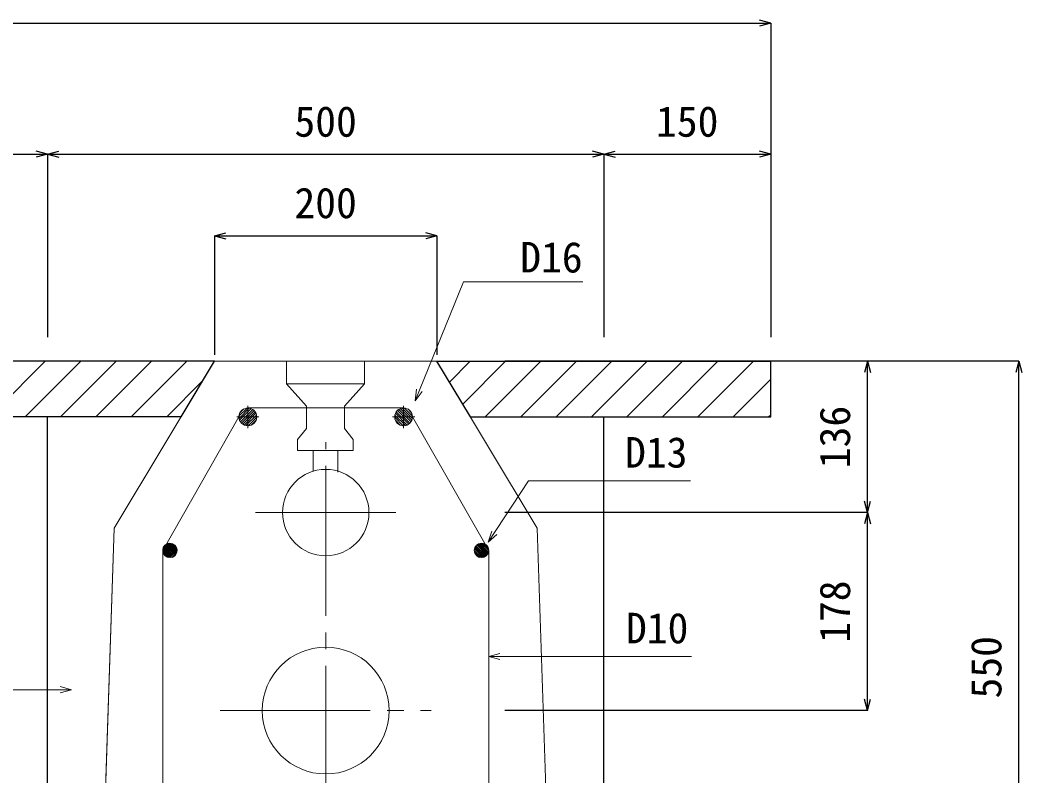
# Model space of a CAD drawing. Units: millimetres, scale not verified. Extents: x -9755 to 16726, y -7413 to 4835.
# Drawn here: x -2387 to -1486, y 282 to 962 of the extents above; entities that cross this region are included whole.
import ezdxf
from ezdxf.enums import TextEntityAlignment as Align

# ---------------------------------------------------------------- set-up
doc = ezdxf.new("R2010")
doc.units = ezdxf.units.MM
doc.header["$LTSCALE"] = 15
doc.linetypes.add('CHAIN1', pattern=[8, 5, -1, 1, -1])
doc.linetypes.add('CHAIN2', pattern=[12, 9, -1, 1, -1])
doc.layers.add('0-1_ブロック', color=2, linetype='Continuous', lineweight=18)
doc.layers.add('0-A', color=7, linetype='Continuous', lineweight=18)
for name, color, linetype in [('0-3_鉄筋', 7, 'Continuous'), ('0-5_ｼﾞｮｲﾝﾄ詳細図', 7, 'Continuous'), ('0-6_寸法', 4, 'Continuous')]:
    doc.layers.add(name, color=color, linetype=linetype)
doc.styles.add('ＭＳ ゴシック', font='')
doc.styles.get('ＭＳ ゴシック').set_extended_font_data('MS Gothic')

msp = doc.modelspace()

# ---------------------------------------------------------------- linework, layer by layer
at = {"layer": '0-1_ブロック', "color": 3}
for p, q in [((-2211.81, 654.9), (-2301.81, 504.9)), ((-2211.81, 654.9), (-2301.81, 504.9)), ((-2211.81, 654.9), (-2011.81, 654.9)), ((-2211.81, 654.9), (-2011.81, 654.9)), ((-2011.81, 654.9), (-1921.81, 504.9)), ((-2311.81, 204.9), (-2301.81, 504.9)), ((-1921.81, 504.9), (-1911.81, 204.9))]:
    msp.add_line(p, q, dxfattribs=at)
at = {"layer": '0-1_ブロック', "color": 7}
for p, q in [((-2147.03, 634.6), (-2147.03, 654.6)), ((-2147.03, 634.6), (-2147.03, 654.6)), ((-2077.03, 634.6), (-2077.03, 654.6)), ((-2077.03, 634.6), (-2077.03, 654.6)), ((-2147.03, 634.6), (-2077.03, 634.6)), ((-2147.03, 634.6), (-2129.03, 614.6)), ((-2147.03, 634.6), (-2077.03, 634.6)), ((-2147.03, 634.6), (-2129.03, 614.6)), ((-2077.03, 634.6), (-2095.03, 614.6)), ((-2077.03, 634.6), (-2095.03, 614.6)), ((-2129.03, 614.6), (-2129.03, 594.6)), ((-2129.03, 614.6), (-2129.03, 594.6)), ((-2095.03, 614.6), (-2095.03, 594.6)), ((-2095.03, 614.6), (-2095.03, 594.6)), ((-2129.03, 594.6), (-2137.03, 584.6)), ((-2129.03, 594.6), (-2137.03, 584.6)), ((-2095.03, 594.6), (-2087.03, 584.6)), ((-2095.03, 594.6), (-2087.03, 584.6)), ((-2137.03, 574.6), (-2137.03, 584.6)), ((-2137.03, 574.6), (-2137.03, 584.6)), ((-2123.03, 562.85), (-2123.03, 574.6)), ((-2123.03, 555.88), (-2123.03, 574.6)), ((-2101.03, 562.85), (-2101.03, 574.6)), ((-2101.03, 571.67), (-2101.03, 555.23))]:
    msp.add_line(p, q, dxfattribs=at)
at = {"layer": '0-1_ブロック'}
for p, q in [((-2189.78, 605.6), (-2182.51, 612.87)), ((-2189.7, 603.56), (-2180.47, 612.79)), ((-2181.81, 612.9), (-2041.81, 612.9)), ((-2033.92, 603.56), (-2043.15, 612.79)), ((-2033.84, 605.6), (-2041.11, 612.87)), ((-2189.81, 604.9), (-2258.31, 484.9)), ((-2189.23, 601.9), (-2178.82, 612.32)), ((-2188.91, 608.59), (-2185.5, 612)), ((-2188.5, 600.51), (-2177.42, 611.59)), ((-2187.56, 599.33), (-2176.24, 610.65)), ((-2186.41, 598.36), (-2175.27, 609.5)), ((-2185.06, 597.59), (-2174.5, 608.15)), ((-2183.46, 597.07), (-2173.98, 606.55)), ((-2181.5, 596.9), (-2173.82, 604.59)), ((-2042.12, 596.9), (-2049.8, 604.59)), ((-2040.16, 597.07), (-2049.64, 606.55)), ((-2038.56, 597.59), (-2049.12, 608.15)), ((-2037.21, 598.36), (-2048.35, 609.5)), ((-2036.06, 599.33), (-2047.37, 610.65)), ((-2035.12, 600.51), (-2046.2, 611.59)), ((-2034.39, 601.9), (-2044.8, 612.32)), ((-2034.71, 608.59), (-2038.12, 612)), ((-2033.81, 604.9), (-1965.31, 484.9)), ((-2178.8, 597.49), (-2174.4, 601.88)), ((-2044.82, 597.49), (-2049.22, 601.88)), ((-2258.3, 484.65), (-2251.56, 491.39)), ((-2258.18, 486.18), (-2253.1, 491.27)), ((-2258.14, 483.4), (-2250.31, 491.22)), ((-2257.78, 482.34), (-2249.25, 490.87)), ((-2257.3, 481.41), (-2248.32, 490.38)), ((-2257.09, 488.69), (-2255.6, 490.18)), ((-2256.69, 480.6), (-2247.52, 489.78)), ((-2255.97, 479.91), (-2246.82, 489.06)), ((-2255.15, 479.32), (-2246.23, 488.23)), ((-2254.2, 478.85), (-2245.76, 487.29)), ((-1969.42, 478.85), (-1977.85, 487.29)), ((-1968.47, 479.32), (-1977.39, 488.23)), ((-1967.65, 479.91), (-1976.8, 489.06)), ((-1966.93, 480.6), (-1976.1, 489.78)), ((-1966.32, 481.41), (-1975.3, 490.38)), ((-1965.83, 482.34), (-1974.37, 490.87)), ((-1965.48, 483.4), (-1973.31, 491.22)), ((-1965.31, 484.65), (-1972.06, 491.39)), ((-1965.44, 486.18), (-1970.52, 491.27)), ((-1966.53, 488.69), (-1968.02, 490.18)), ((-2258.31, 254.9), (-2258.31, 484.9)), ((-2253.11, 478.53), (-2245.44, 486.2)), ((-2251.83, 478.4), (-2245.31, 484.91)), ((-2250.21, 478.6), (-2245.51, 483.3)), ((-1971.79, 478.4), (-1978.31, 484.91)), ((-1970.51, 478.53), (-1978.18, 486.2)), ((-1973.41, 478.6), (-1978.11, 483.3)), ((-1965.31, 254.9), (-1965.31, 484.9))]:
    msp.add_line(p, q, dxfattribs=at)
at = {"layer": '0-1_ブロック', "color": 4, "linetype": 'CHAIN1'}
for p, q in [((-2181.81, 594.9), (-2181.81, 614.9)), ((-2041.81, 594.9), (-2041.81, 614.9)), ((-2171.81, 604.9), (-2191.81, 604.9)), ((-2051.81, 604.9), (-2031.81, 604.9))]:
    msp.add_line(p, q, dxfattribs=at)
at = {"layer": '0-1_ブロック', "color": 7, "linetype": 'CHAIN2'}
for p, q in [((-2111.81, 246), (-2111.81, 582.05)), ((-2174.96, 518.9), (-2048.66, 518.9)), ((-2206.71, 340.9), (-2016.91, 340.9))]:
    msp.add_line(p, q, dxfattribs=at)
at = {"layer": '0-1_ブロック', "color": 7}
msp.add_lwpolyline([(-2137.03, 574.6), (-2087.03, 574.6), (-2087.03, 584.6)], dxfattribs=at)
msp.add_lwpolyline([(-2137.03, 574.6), (-2087.03, 574.6), (-2087.03, 584.6)], dxfattribs=at)
at = {"layer": '0-1_ブロック', "color": 3}
msp.add_lwpolyline([(-2301.81, 504.9), (-2311.81, 204.9), (-1911.81, 204.9)], dxfattribs=at)
at = {"layer": '0-1_ブロック'}
for centre, radius in [((-2181.81, 604.9), 8), ((-2041.81, 604.9), 8), ((-2251.81, 484.9), 6.5), ((-1971.81, 484.9), 6.5)]:
    msp.add_circle(centre, radius, dxfattribs=at)
at = {"layer": '0-1_ブロック', "color": 7}
for centre, radius in [((-2111.81, 518.9), 38.83), ((-2111.81, 340.9), 57)]:
    msp.add_circle(centre, radius, dxfattribs=at)
at = {"layer": '0-3_鉄筋'}
for p, q in [((-2211.81, 654.9), (-2511.81, 654.9)), ((-2413.82, 604.9), (-2363.82, 654.9)), ((-2382, 604.9), (-2332, 654.9)), ((-2350.18, 604.9), (-2300.18, 654.9)), ((-2318.36, 604.9), (-2268.36, 654.9)), ((-2286.54, 604.9), (-2236.54, 654.9)), ((-2241.81, 604.9), (-2211.81, 654.9)), ((-2011.81, 654.9), (-1711.81, 654.9)), ((-1981.81, 604.9), (-2011.81, 654.9)), ((-2000.62, 636.25), (-1981.98, 654.9)), ((-1988.69, 616.37), (-1950.16, 654.9)), ((-1968.34, 604.9), (-1918.34, 654.9)), ((-1936.52, 604.9), (-1886.52, 654.9)), ((-1904.7, 604.9), (-1854.7, 654.9)), ((-1872.88, 604.9), (-1822.88, 654.9)), ((-1841.06, 604.9), (-1791.06, 654.9)), ((-1809.24, 604.9), (-1759.24, 654.9)), ((-1777.42, 604.9), (-1727.42, 654.9)), ((-1711.81, 604.9), (-1711.81, 654.9)), ((-2254.72, 604.9), (-2222.45, 637.17)), ((-1745.6, 604.9), (-1711.81, 638.69)), ((-2241.81, 604.9), (-2511.81, 604.9)), ((-1981.81, 604.9), (-1711.81, 604.9)), ((-1713.78, 604.9), (-1711.81, 606.87))]:
    msp.add_line(p, q, dxfattribs=at)
at = {"layer": '0-5_ｼﾞｮｲﾝﾄ詳細図'}
for p, q in [((-2361.81, 104.9), (-2361.81, 604.9)), ((-1861.81, 104.9), (-1861.81, 604.9))]:
    msp.add_line(p, q, dxfattribs=at)
at = {"layer": '0-6_寸法'}
for p, q in [((-2511.81, 958.94), (-1711.81, 958.94)), ((-1711.81, 958.94), (-1721.95, 961.66)), ((-1711.81, 958.94), (-1721.95, 956.22)), ((-1711.81, 958.94), (-1711.81, 841)), ((-2511.81, 841), (-2361.81, 841)), ((-2361.81, 841), (-2371.95, 843.72)), ((-2361.81, 841), (-2371.95, 838.28)), ((-2361.81, 841), (-2351.67, 843.72)), ((-2361.81, 841), (-2361.81, 676.65)), ((-2361.81, 841), (-1861.81, 841)), ((-2361.81, 841), (-2351.67, 838.28)), ((-1861.81, 841), (-1871.95, 843.72)), ((-1861.81, 841), (-1871.95, 838.28)), ((-1861.81, 841), (-1851.67, 843.72)), ((-1861.81, 841), (-1861.81, 676.65)), ((-1861.81, 841), (-1711.81, 841)), ((-1861.81, 841), (-1851.67, 838.28)), ((-1711.81, 841), (-1721.95, 843.72)), ((-1711.81, 841), (-1721.95, 838.28)), ((-1711.81, 841), (-1711.81, 676.65)), ((-2211.81, 767.79), (-2201.67, 770.51)), ((-2211.81, 767.79), (-2011.81, 767.79)), ((-2211.81, 767.79), (-2201.67, 765.08)), ((-2211.81, 767.79), (-2211.81, 660.7)), ((-2011.81, 767.79), (-2021.95, 770.51)), ((-2011.81, 767.79), (-2021.95, 765.08)), ((-2011.81, 767.79), (-2011.81, 660.7)), ((-1624.74, 654.9), (-1950.92, 654.9)), ((-1488.73, 654.9), (-1834.26, 654.9)), ((-1624.74, 654.9), (-1627.46, 644.76)), ((-1624.74, 518.9), (-1624.74, 654.9)), ((-1624.74, 654.9), (-1622.02, 644.76)), ((-1488.73, 654.9), (-1491.45, 644.76)), ((-1488.73, 104.9), (-1488.73, 654.9)), ((-1488.73, 654.9), (-1486.01, 644.76)), ((-1624.74, 518.9), (-1627.46, 529.04)), ((-1624.74, 518.9), (-1622.02, 529.04)), ((-1624.74, 518.9), (-1950.92, 518.9)), ((-1624.74, 518.9), (-1627.46, 508.76)), ((-1624.74, 340.9), (-1624.74, 518.9)), ((-1624.74, 518.9), (-1622.02, 508.76)), ((-1624.74, 340.9), (-1627.46, 351.04)), ((-1624.74, 340.9), (-1622.02, 351.04)), ((-1624.74, 340.9), (-1950.92, 340.9))]:
    msp.add_line(p, q, dxfattribs=at)
at = {"layer": '0-A'}
for p, q in [((-2031.4, 619.31), (-2030.1, 629.73)), ((-2031.4, 619.31), (-2025.07, 627.69)), ((-1965.89, 492.31), (-1962.57, 502.27)), ((-1965.89, 492.31), (-1958.04, 499.27)), ((-1965.31, 389.45), (-1955.17, 392.17)), ((-1965.31, 389.45), (-1782.95, 389.45)), ((-1965.31, 389.45), (-1955.17, 386.74)), ((-2340.44, 359.67), (-2350.58, 362.39))]:
    msp.add_line(p, q, dxfattribs=at)
for points in [[(-2031.4, 619.31), (-1987.88, 726.46), (-1880.73, 726.46)], [(-1965.89, 492.31), (-1929.49, 547.44), (-1783.79, 547.44)], [(-2540.31, 359.67), (-2340.44, 359.67), (-2350.58, 356.95)]]:
    msp.add_lwpolyline(points, dxfattribs=at)

# ---------------------------------------------------------------- texts
at = {"layer": '0-6_寸法', "style": 'ＭＳ ゴシック'}
for s, p in [('500', (-2139.93, 848.5)), ('150', (-1814.93, 848.5)), ('200', (-2139.93, 775.29))]:
    msp.add_text(s, height=27.49, dxfattribs=at).set_placement(p, align=Align.BOTTOM_LEFT)
for s, p in [('136', (-1632.24, 558.77)), ('178', (-1632.24, 401.77)), ('550', (-1496.23, 351.77))]:
    msp.add_text(s, height=27.49, rotation=90, dxfattribs=at).set_placement(p, align=Align.BOTTOM_LEFT)
at = {"layer": '0-A', "color": 4, "style": 'ＭＳ ゴシック'}
for s, p in [('D16', (-1936.98, 726.46)), ('D13', (-1842.76, 551.05)), ('D10', (-1841.93, 393.07))]:
    msp.add_text(s, height=27.49, dxfattribs=at).set_placement(p, align=Align.BOTTOM_LEFT)

doc.saveas('drawing.dxf')
